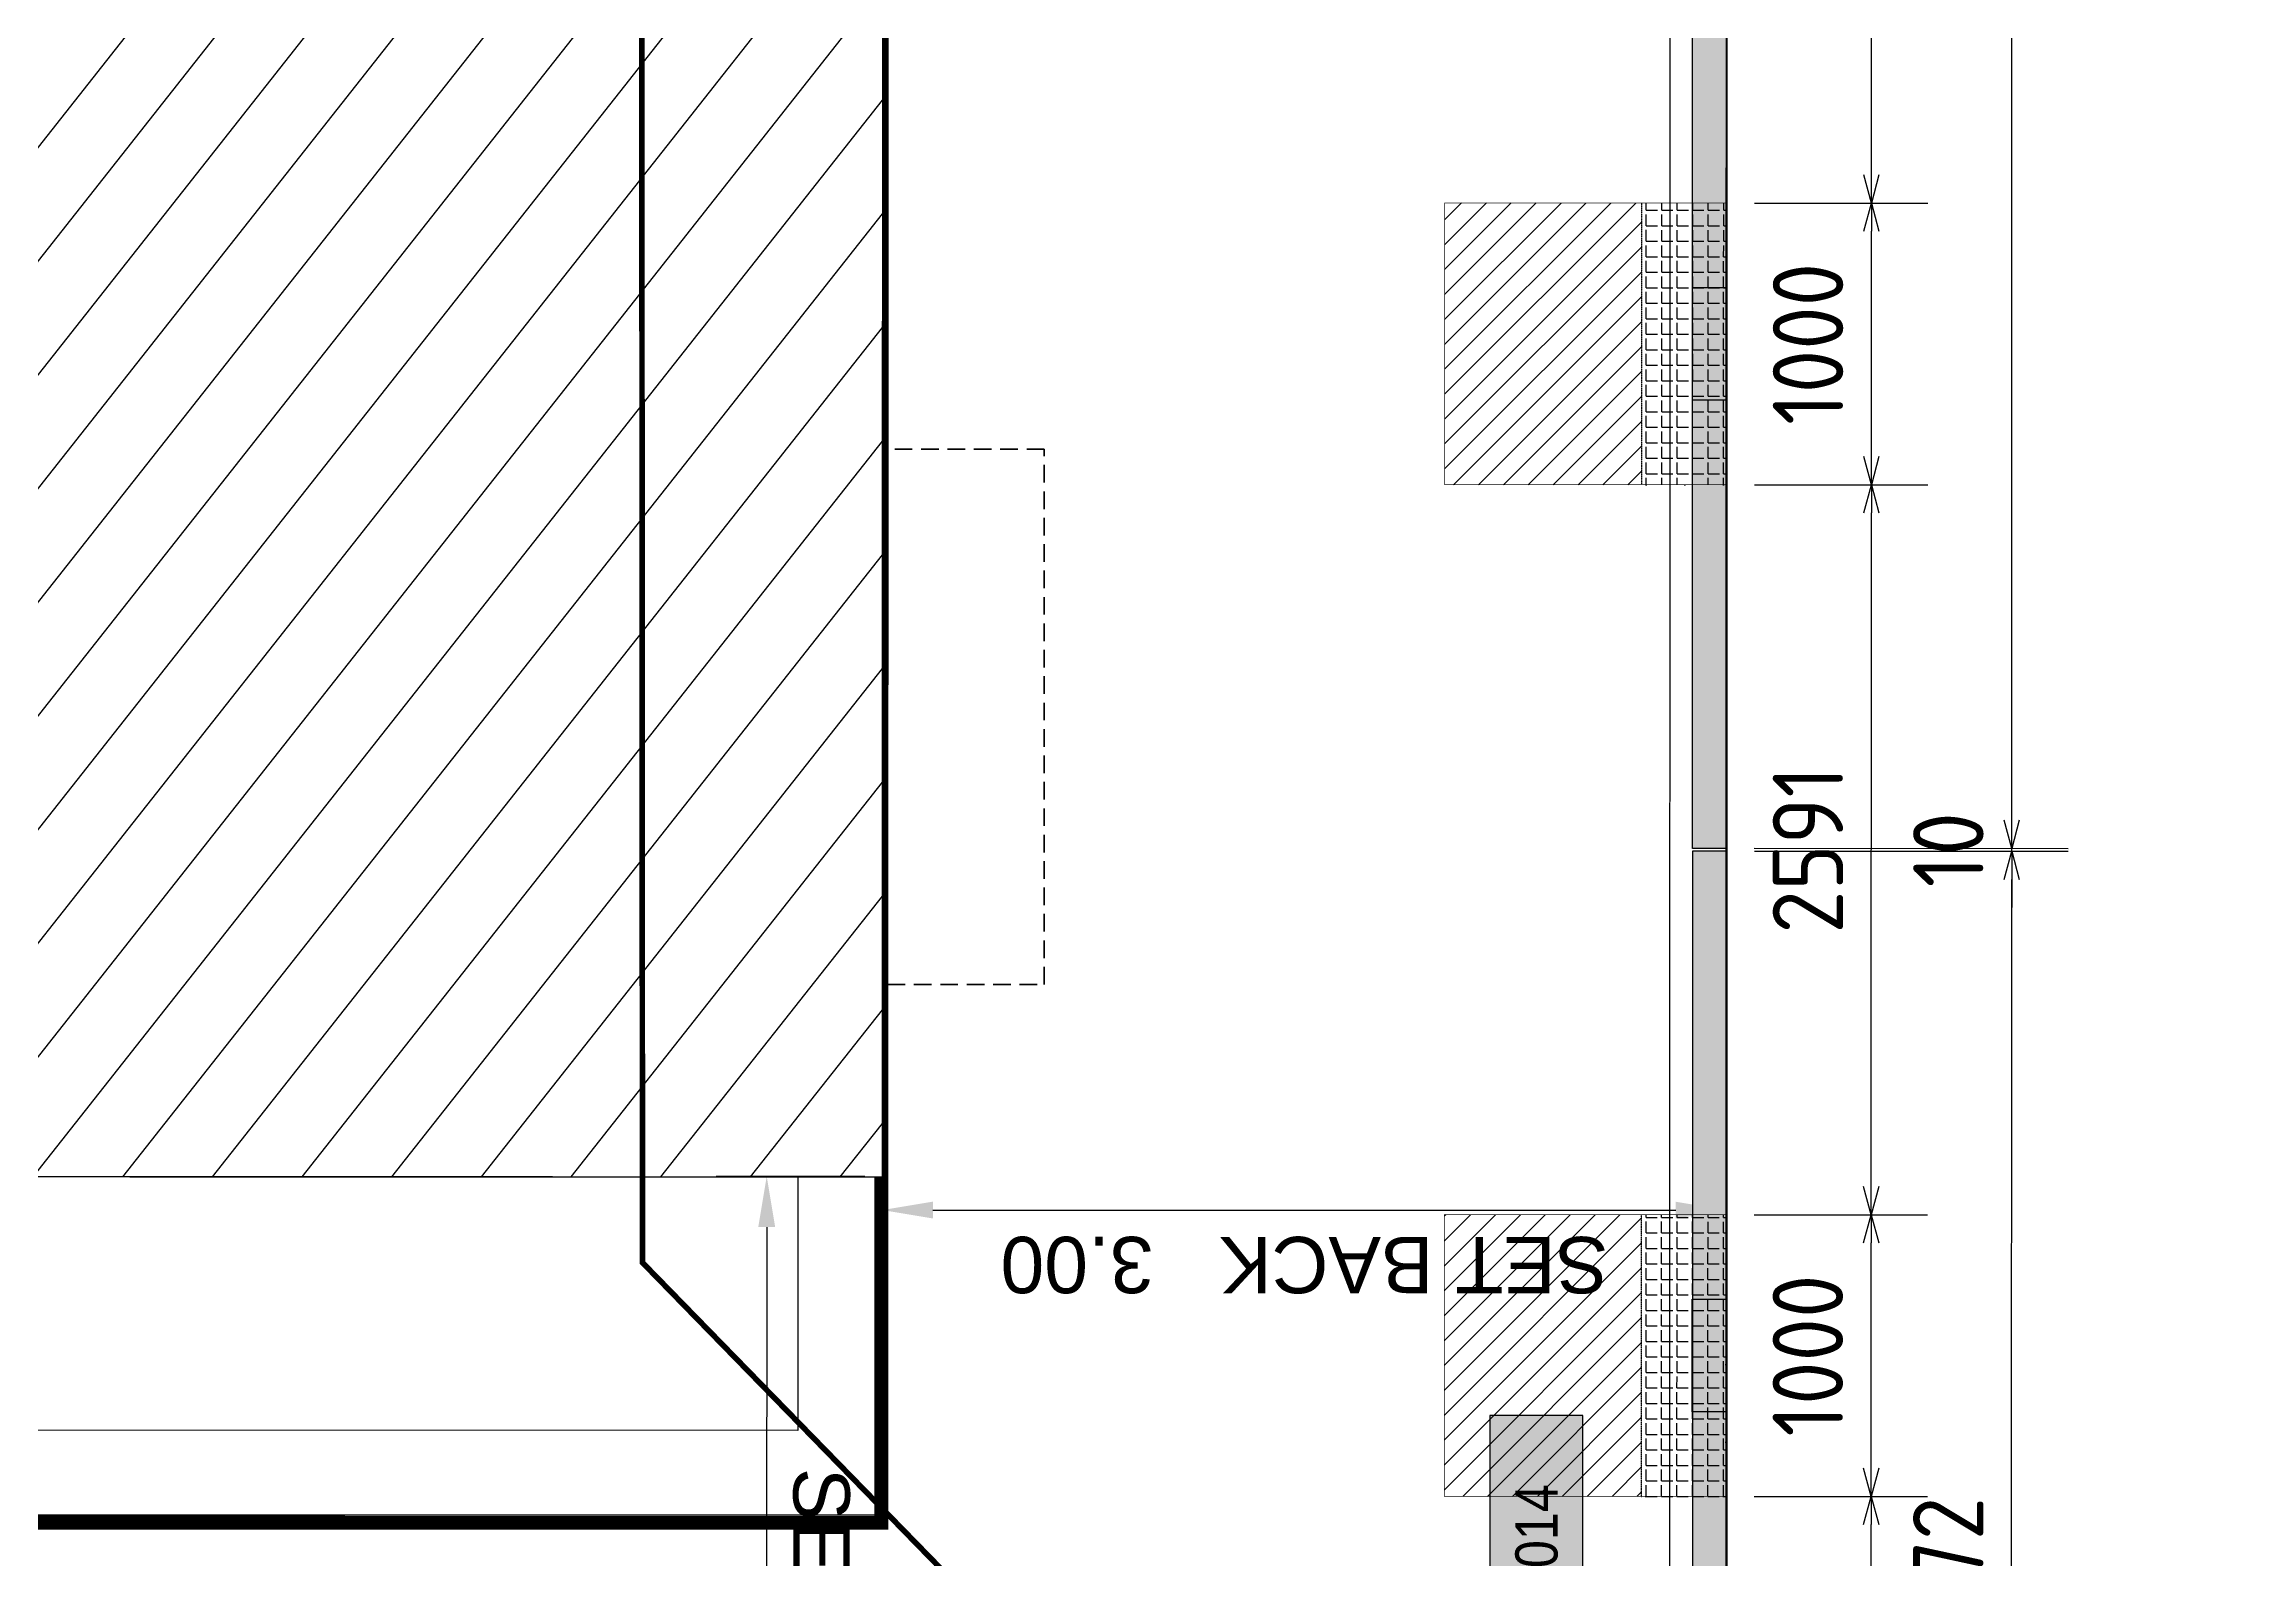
# Model space of a CAD drawing. Header units: centimetres. Extents: x -6122352 to 4157695, y -1694241 to 1947892.
# Drawn here: x 138381 to 146221, y -171906 to -166526 of the extents above; entities that cross this region are included whole.
import ezdxf
from ezdxf.enums import TextEntityAlignment as Align
from ezdxf.xclip import XClip

# ---------------------------------------------------------------- set-up
doc = ezdxf.new("R2010")
doc.units = ezdxf.units.CM
doc.header["$MEASUREMENT"] = 0
doc.header["$XCLIPFRAME"] = 2
doc.header["$PDMODE"] = 66
doc.header["$PDSIZE"] = 100
doc.linetypes.add('DASHED2', pattern=[0.375, 0.25, -0.125])
doc.linetypes.add('XR-AR-END-SETTING OUT PLAN$0$23261-XR-AR-SI-GF$0$HIDDEN', pattern=[0.375, 0.25, -0.125])
for name, color, linetype in [('00-MI-DIM', 7, 'Continuous'), ('23585-XR-AR-BOUNDARY WALLS AND SETBACKS$0$setback', 7, 'XR-AR-END-SETTING OUT PLAN$0$23261-XR-AR-SI-GF$0$HIDDEN'), ('@MI-FOOTINGS', 7, 'Continuous'), ('@MI-MEP', 7, 'Continuous'), ('@MI-REF LAYER', 7, 'Continuous'), ('@MI-TYPE-01', 30, 'Continuous'), ('@MI-TYPE-02', 6, 'Continuous'), ('B_TH_4', 7, 'Continuous'), ('PANEL-TAGS', 7, 'Continuous'), ('XR-AR-END-SETTING OUT PLAN$0$23585-XR-AR-END-GROUND FLOOR$0$A-Flor-Strs', 1, 'Continuous')]:
    doc.layers.add(name, color=color, linetype=linetype)
doc.layers.add('23585-XR-AR-DAMAC PLOT LIMITS$0$1-End units', color=7, linetype='Continuous', lineweight=5, true_color=0xf8991e)
doc.layers.add('23585-XR-AR-DAMAC PLOT LIMITS$0$1-Open Space', color=7, linetype='Continuous', lineweight=5, true_color=0x90cf5a)
for name, color, linetype, lineweight in [('@ Foundations', 4, 'DASHED2', 50), ('A-ANNO-TEXT', 3, 'Continuous', 25), ('XR-AR-END-SETTING OUT PLAN$0$23585-XR-AR-END-GROUND FLOOR$0$A-GLAZ-SILL', 8, 'Continuous', 5), ('XR-AR-END-SETTING OUT PLAN$0$23585-XR-AR-END-GROUND FLOOR$0$A-GLAZ-WNDO', 232, 'Continuous', 9), ('XR-AR-END-SETTING OUT PLAN$0$23585-XR-AR-END-GROUND FLOOR$0$A-WALL', 7, 'Continuous', 30), ('XR-AR-END-SETTING OUT PLAN$0$23585-XR-AR-END-GROUND FLOOR$0$S-COLS', 51, 'Continuous', 40), ('XR-AR-END-SETTING OUT PLAN$0$23585-XR-AR-END-GROUND FLOOR$0$S-COLS-PATT', 8, 'Continuous', 5)]:
    doc.layers.add(name, color=color, linetype=linetype, lineweight=lineweight)
doc.styles.add('PANELTAG_STYLE', font='arial.ttf')
doc.styles.add('Schueco-BEMSTIL', font='isocpeur.ttf', dxfattribs={"width": 0.9})
doc.styles.get("Standard").update_dxf_attribs({"font": 'arial.ttf'})
doc.dimstyles.new('MI- JWC-TXT-2.5 MM', dxfattribs={"dimscale": 1.5, "dimtxt": 2.5, "dimasz": 1, "dimexe": 2, "dimexo": 1, "dimgap": 1, "dimtad": 1, "dimdec": 0, "dimdsep": 46, "dimtxsty": 'Schueco-BEMSTIL', "dimblk": 'OPEN30', "dimcen": 0, "dimdle": 2, "dimclrd": 140, "dimclre": 8, "dimclrt": 40, "dimadec": 0, "dimazin": 2, "dimtfac": 1, "dimtdec": 0, "dimtix": 1, "dimtmove": 2, "dimatfit": 3, "dimldrblk": 'OPEN', "dimfxl": 2, "dimlwd": -1, "dimlwe": -1, "dimarcsym": 0})
doc.dimstyles.get("Standard").update_dxf_attribs({"dimtxt": 5, "dimasz": 0.5, "dimexe": 0.18, "dimexo": 0.0625, "dimgap": 0.09, "dimtad": 0, "dimtih": 1, "dimtoh": 1, "dimdec": 0, "dimzin": 0, "dimdsep": 46, "dimtxsty": 'Standard', "dimcen": 0.09, "dimadec": 0, "dimazin": 0, "dimtfac": 1, "dimtdec": 0, "dimtofl": 0, "dimtmove": 0, "dimatfit": 3, "dimfxl": 1, "dimtolj": 1, "dimtzin": 0, "dimarcsym": 0})

# ---------------------------------------------------------------- blocks, each defined once
blk = doc.blocks.new('23585-XR-AR-BOUNDARY WALLS AND SETBACKS')
at = {"layer": '23585-XR-AR-BOUNDARY WALLS AND SETBACKS$0$setback', "ltscale": 40, "const_width": 0.05}
blk.add_lwpolyline([(496589.3245, 2768858.3031), (496574.9473, 2768871.4769), (496579.102, 2768876.0112), (496583.1554, 2768880.435), (496587.2088, 2768884.8587), (496591.2622, 2768889.2824), (496595.3156, 2768893.7061), (496599.4686, 2768898.2385), (496613.8464, 2768885.0654), (496609.6931, 2768880.5327), (496605.6394, 2768876.1088), (496601.586, 2768871.6851), (496597.5328, 2768867.2614), (496593.4794, 2768862.8376), (496589.3245, 2768858.3031)], dxfattribs=at)
at = {"layer": '@MI-TYPE-01'}
blk.add_line((496617.8763, 2768885.1708), (496600.2542, 2768901.3162), dxfattribs=at)
blk.add_lwpolyline([(496618.0851, 2768885.2507), (496600.3893, 2768901.4637), (496600.2542, 2768901.3162)], dxfattribs=at)
blk = doc.blocks.new('A$C9d9485f6')
at = {"layer": 'A-ANNO-TEXT', "rotation": 312.4881850805905}
blk.add_blockref('23585-XR-AR-BOUNDARY WALLS AND SETBACKS', (-2377088.5348, -1504219.2521), dxfattribs=at)
blk = doc.blocks.new('23585-XR-AR-DAMAC PLOT LIMITS')
at = {"layer": '23585-XR-AR-DAMAC PLOT LIMITS$0$1-End units', "color": 251, "true_color": 0x636466}
blk.add_lwpolyline([(496618.0851, 2768885.2507), (496611.9049, 2768878.5059), (496594.2097, 2768894.7195), (496600.3893, 2768901.4637)], close=True, dxfattribs=at)
at = {"layer": '23585-XR-AR-DAMAC PLOT LIMITS$0$1-Open Space', "color": 251, "true_color": 0x636466}
blk.add_lwpolyline([(496620.1115, 2768887.4625), (496637.8063, 2768871.2483), (496635.7795, 2768869.0365), (496618.0851, 2768885.2507), (496600.3893, 2768901.4637), (496602.4161, 2768903.6757)], close=True, dxfattribs=at)
blk = doc.blocks.new('A$Cf093b529')
at = {"layer": 'A-ANNO-TEXT'}
blk.add_blockref('23585-XR-AR-DAMAC PLOT LIMITS', (-495391.9901, -2768603.4419), dxfattribs=at)
blk = doc.blocks.new('A$C55710cd0')
at = {"color": 1, "true_color": 0xeb0000, "const_width": 0.008}
blk.add_lwpolyline([(42.2981, -24.0002), (33.1481, -24.0001), (27.1481, -24.0001), (21.1481, -24.0001), (15.1482, -24), (9.1482, -24.0001), (0.001, -24.0001), (0, 0), (9.1481, 0), (15.1482, -0.0002), (21.1481, -0.0003), (27.1479, -0.0001), (33.1479, 0), (42.2981, 0)], close=True, dxfattribs=at)
blk = doc.blocks.new('XR-AR-END-SETTING OUT PLAN$0$23585-XR-AR-END-GROUND FLOOR$0$A$C75a8815d')
at = {"layer": 'XR-AR-END-SETTING OUT PLAN$0$23585-XR-AR-END-GROUND FLOOR$0$S-COLS', "color": 252, "lineweight": 30}
blk.add_lwpolyline([(0, 13139.9), (0, 12139.9), (250, 12139.9), (250, 13139.9)], close=True, dxfattribs=at)
blk = doc.blocks.new('XR-AR-END-SETTING OUT PLAN')
at = {"layer": 'XR-AR-END-SETTING OUT PLAN$0$23585-XR-AR-END-GROUND FLOOR$0$A-Flor-Strs', "color": 8}
for points in [[(3000.1, 19773.3), (3000.1, 20973.3), (9090, 20973.2)], [(3300.1, 19773.3), (3300.1, 20673.3), (9090, 20673.3)]]:
    blk.add_lwpolyline(points, dxfattribs=at)
at = {"layer": 'XR-AR-END-SETTING OUT PLAN$0$23585-XR-AR-END-GROUND FLOOR$0$A-GLAZ-SILL', "color": 252}
blk.add_line((3550.1, 19523.4), (8750.1, 19523.4), dxfattribs=at)
at = {"layer": 'XR-AR-END-SETTING OUT PLAN$0$23585-XR-AR-END-GROUND FLOOR$0$A-GLAZ-SILL', "color": 8}
blk.add_line((3250.3, 17540.3), (3250.1, 14850), dxfattribs=at)
at = {"layer": 'XR-AR-END-SETTING OUT PLAN$0$23585-XR-AR-END-GROUND FLOOR$0$A-GLAZ-WNDO', "color": 252}
for p, q in [((6150.1, 19773.4), (3550.1, 19773.4)), ((3550.1, 19773.4), (3550.1, 19523.4)), ((3600.1, 19623.4), (3600.1, 19773.4)), ((4840.1, 19773.4), (4840.1, 19623.4)), ((4890.1, 19623.4), (4890.1, 19773.4)), ((3550.1, 19623.4), (6150.1, 19623.4))]:
    blk.add_line(p, q, dxfattribs=at)
at = {"layer": 'XR-AR-END-SETTING OUT PLAN$0$23585-XR-AR-END-GROUND FLOOR$0$A-GLAZ-WNDO', "color": 8}
for p, q in [((3000.3, 17540.3), (3000.1, 14850)), ((3000.3, 17540.3), (3250.3, 17540.3)), ((3000.3, 17490.3), (3150.3, 17490.3)), ((3150.1, 14850), (3150.3, 17540.3)), ((3150.1, 16727.2), (3000.1, 16727.2)), ((3150.1, 16677.2), (3000.1, 16677.2)), ((3150.1, 15777.2), (3000.1, 15777.2))]:
    blk.add_line(p, q, dxfattribs=at)
at = {"layer": 'XR-AR-END-SETTING OUT PLAN$0$23585-XR-AR-END-GROUND FLOOR$0$A-GLAZ-WNDO', "color": 252}
blk.add_lwpolyline([(4840.1, 19723.4), (3600.1, 19723.4)], dxfattribs=at)
for points in [[(4780.1, 19563.4), (4860.1, 19563.4), (4860.1, 19613.4), (4780.1, 19613.4)], [(6070.1, 19563.4), (4860.1, 19563.4), (4860.1, 19613.4), (6070.1, 19613.4)]]:
    blk.add_lwpolyline(points, close=True, dxfattribs=at)
at = {"layer": 'XR-AR-END-SETTING OUT PLAN$0$23585-XR-AR-END-GROUND FLOOR$0$A-GLAZ-WNDO', "color": 8}
for points in [[(3050.3, 17490.3), (3050.1, 16727.2)], [(3050.1, 16677.2), (3050.1, 15777.2)]]:
    blk.add_lwpolyline(points, dxfattribs=at)
at = {"layer": 'XR-AR-END-SETTING OUT PLAN$0$23585-XR-AR-END-GROUND FLOOR$0$A-WALL', "color": 8}
blk.add_lwpolyline([(3550.1, 19773.3), (3550.1, 19523.3), (3250.1, 19523.3), (3250.3, 17540.3), (3000.3, 17540.3), (3000.1, 19773.3)], close=True, dxfattribs=at)
at = {"layer": 'XR-AR-END-SETTING OUT PLAN$0$23585-XR-AR-END-GROUND FLOOR$0$S-COLS-PATT', "color": 8}
blk.add_blockref('XR-AR-END-SETTING OUT PLAN$0$23585-XR-AR-END-GROUND FLOOR$0$A$C75a8815d', (3000.1, 5500), dxfattribs=at)
blk = doc.blocks.new('END UNIT')
at = {"xscale": 0.001, "yscale": 0.001, "zscale": 0.001}
blk.add_blockref('XR-AR-END-SETTING OUT PLAN', (-9.1502, 0), dxfattribs=at)
blk = doc.blocks.new('TH_4')
blk.add_blockref('END UNIT', (495802.3054, 2769130.5141))
blk = doc.blocks.new('23585-XR-AR-MALDIVE-3$0$TH_4')
at = {"layer": 'B_TH_4', "xscale": 1.000039184446315, "yscale": 1.000039184446315, "zscale": 1.000039184446315}
blk.add_blockref('TH_4', (-19.4274, -108.5069), dxfattribs=at)
at = {"layer": '@ Foundations', "linetype": 'DASHED2', "ltscale": 0.25}
blk.add_lwpolyline([(495795.5804, 2769147.7047), (495796.9804, 2769147.7047), (495796.9804, 2769149.6047), (495795.5804, 2769149.6047)], close=True, dxfattribs=at)
blk = doc.blocks.new('*D495')
at = {"color": 0, "lineweight": -2, "transparency": 16777216}
for p, q in [((494319.8869, 2767879.5841), (494319.8869, 2767880.2456)), ((494322.8846, 2767879.5841), (494322.8846, 2767880.2456)), ((494322.7046, 2767880.0656), (494320.0669, 2767880.0656))]:
    blk.add_line(p, q, dxfattribs=at)
at = {"color": 0, "transparency": 16777216}
for points in [[(494320.0669, 2767880.0956), (494320.0669, 2767880.0356), (494319.8869, 2767880.0656)], [(494322.7046, 2767880.0956), (494322.7046, 2767880.0356), (494322.8846, 2767880.0656)]]:
    blk.add_solid(points, dxfattribs=at)
at = {"layer": 'Defpoints', "color": 0, "transparency": 16777216}
for p in [(494319.8869, 2767880.0656), (494319.8869, 2767879.5216), (494322.8846, 2767879.5216, 0)]:
    blk.add_point(p, dxfattribs=at)
at = {"color": 0, "transparency": 16777216, "insert": (494321.3857, 2767880.2591), "char_height": 0.2, "attachment_point": 5}
blk.add_mtext('\\A1;SET BACK   3.00', dxfattribs=at)
blk = doc.blocks.new('*D496')
at = {"color": 0, "lineweight": -2, "transparency": 16777216}
for p, q in [((494323.0971, 2767884.1734), (494323.475, 2767884.1734)), ((494323.295, 2767880.1264), (494323.295, 2767883.9934)), ((494322.947, 2767879.9464), (494323.475, 2767879.9464))]:
    blk.add_line(p, q, dxfattribs=at)
at = {"color": 0, "transparency": 16777216}
for points in [[(494323.265, 2767883.9934), (494323.325, 2767883.9934), (494323.295, 2767884.1734)], [(494323.265, 2767880.1264), (494323.325, 2767880.1264), (494323.295, 2767879.9464)]]:
    blk.add_solid(points, dxfattribs=at)
at = {"layer": 'Defpoints', "color": 0, "transparency": 16777216}
for p in [(494323.0346, 2767884.1734), (494323.295, 2767884.1734), (494322.8845, 2767879.9464)]:
    blk.add_point(p, dxfattribs=at)
at = {"color": 0, "transparency": 16777216, "insert": (494323.1015, 2767882.0599), "char_height": 0.2, "attachment_point": 5, "rotation": 90}
blk.add_mtext('\\A1;SET BACK   4.23', dxfattribs=at)
blk = doc.blocks.new('RCC COPING')
at = {"layer": '@MI-TYPE-01', "transparency": 33554679}
h = blk.add_hatch(color=8, dxfattribs=at)
h.dxf.hatch_style = 1
h.paths.add_polyline_path([(60, 200), (-60, 200), (-60, -200), (60, -200)])
at = {"layer": '@MI-TYPE-01', "color": 30}
blk.add_lwpolyline([(-60, 200), (60, 200), (60, -200), (-60, -200)], close=True, dxfattribs=at)
blk = doc.blocks.new('31309MM')
at = {"layer": '@MI-TYPE-01', "transparency": 33554679}
h = blk.add_hatch(color=30, dxfattribs=at)
h.dxf.hatch_style = 1
h.paths.add_polyline_path([(0, 120), (5581.9, 120), (5581.9, 0), (0, 0)])
h.paths.add_polyline_path([(5591.9, 0), (12764, 0), (12764, 120), (5591.9, 120)])
h.paths.add_polyline_path([(12774, 120), (18355.6, 120), (18355.6, -0.2), (12774, -0.2)])
h.paths.add_polyline_path([(18365.7, -0.2), (23537.4, -0.2), (23537.4, 120), (18365.7, 120)])
h.paths.add_polyline_path([(23547.4, 120), (30719.5, 120), (30719.5, 0), (23547.4, 0)])
h.paths.add_polyline_path([(30729.5, 0), (36309.3, 0), (36309.3, 120), (30729.5, 120)])
at = {"layer": '@MI-TYPE-01', "color": 30}
for points in [[(18365.7, -0.2), (23537.4, -0.2), (23537.4, 120), (18365.7, 120)], [(23547.4, 120), (30719.5, 120), (30719.5, 0), (23547.4, 0)]]:
    blk.add_lwpolyline(points, close=True, dxfattribs=at)
at = {"layer": '@MI-TYPE-01', "color": 240, "true_color": 0xed1f24, "rotation": 89.95700707059105}
for p in [(21746.9, 60), (25338, 60)]:
    blk.add_blockref('RCC COPING', p, dxfattribs=at)
blk = doc.blocks.new('A$Ceca04276')
at = {"layer": '@MI-TYPE-01', "color": 30, "rotation": 89.98971944707202}
blk.add_blockref('31309MM', (0.5, 9.9), dxfattribs=at)
blk = doc.blocks.new('T1-FOOTING')
at = {"transparency": 33554679}
h = blk.add_hatch(dxfattribs=at)
h.set_pattern_fill('ANGLE', color=256, scale=500)
h.set_pattern_definition([(0, (0, 0), (0, 137.5), [100, -37.5]), (90, (0, 0), (-137.5, 8e-15), [100, -37.5])])
h.paths.add_polyline_path([(-500, -300), (500, -300), (500, 0), (-500, 0)])
h.paths.add_polyline_path([(-499.75, -299.75), (499.75, -299.75), (499.75, -0.25), (-499.75, -0.25)], flags=16)
h = blk.add_hatch(dxfattribs=at)
h.set_pattern_fill('ANGLE', color=8, scale=200)
h.set_pattern_definition([(0, (0, 0), (0, 55), [40, -15]), (90, (0, 0), (-55, 3e-15), [40, -15])])
h.paths.add_polyline_path([(500, -300), (500, 0), (-500, 0), (-500, -300)])
h = blk.add_hatch(dxfattribs=at)
h.set_pattern_fill('ANSI31', color=8, scale=500)
h.paths.add_polyline_path([(500, -1000), (500, -300), (-500, -300), (-500, -1000)])
at = {"layer": '@MI-TYPE-01', "color": 240, "linetype": 'DASHED2', "true_color": 0xed1f24}
blk.add_line((-500, -300), (500, -300), dxfattribs=at)
at = {"layer": '@MI-TYPE-01', "color": 240, "true_color": 0xed1f24, "const_width": 2.5}
blk.add_lwpolyline([(-500, 0), (500, 0), (500, -1000), (-500, -1000)], close=True, dxfattribs=at)
blk = doc.blocks.new('_Open30')
at = {"color": 0, "linetype": 'ByBlock', "lineweight": -2}
for p, q in [((-1, 0.268), (0, 0)), ((0, 0), (-1, -0.268)), ((0, 0), (-1, 0))]:
    blk.add_line(p, q, dxfattribs=at)
blk = doc.blocks.new('*D984')
at = {"layer": '00-MI-DIM', "color": 8, "transparency": 16777216}
for p, q in [((144454, -169390.6), (145567.8, -169390.8)), ((144453, -174562.3), (145566.9, -174562.5))]:
    blk.add_line(p, q, dxfattribs=at)
at = {"layer": '00-MI-DIM', "color": 140, "transparency": 16777216}
blk.add_line((145366.9, -174462.5), (145367.8, -169490.8), dxfattribs=at)
at = {"layer": 'Defpoints', "color": 0, "transparency": 16777216}
for p in [(144354, -169390.6), (145367.8, -169390.8), (144353, -174562.3)]:
    blk.add_point(p, dxfattribs=at)
at = {"layer": '00-MI-DIM', "color": 140, "transparency": 16777216, "xscale": 100, "yscale": 100, "zscale": 100}
for p, rotation in [((145367.8, -169390.8), 89.98973417893167), ((145366.9, -174562.5), 269.9897341789317)]:
    blk.add_blockref('_Open30', p, dxfattribs=dict(at, rotation=rotation))
at = {"layer": '00-MI-DIM', "color": 40, "transparency": 16777216, "insert": (145142.3, -171976.6), "char_height": 250, "attachment_point": 5, "rotation": 89.98973, "style": 'Schueco-BEMSTIL'}
blk.add_mtext('5172', dxfattribs=at)
blk = doc.blocks.new('_Open')
at = {"color": 0, "linetype": 'ByBlock', "lineweight": -2}
for p, q in [((-1, 0.2), (0, 0)), ((-1, -0.2), (0, 0)), ((0, 0), (-1, 0))]:
    blk.add_line(p, q, dxfattribs=at)
blk = doc.blocks.new('*D985')
at = {"layer": '00-MI-DIM', "color": 140, "transparency": 16777216}
for p, q in [((145367.8, -169280.8), (145367.8, -169180.8)), ((145367.8, -169390.8), (145367.8, -169380.8)), ((145367.8, -169490.8), (145367.8, -169590.8))]:
    blk.add_line(p, q, dxfattribs=at)
at = {"layer": '00-MI-DIM', "color": 8, "transparency": 16777216}
for p, q in [((144453.8, -169380.6), (145567.8, -169380.8)), ((144454, -169390.6), (145567.8, -169390.8))]:
    blk.add_line(p, q, dxfattribs=at)
at = {"layer": 'Defpoints', "color": 0, "transparency": 16777216}
for p in [(144353.8, -169380.6), (144354, -169390.6), (145367.8, -169380.8)]:
    blk.add_point(p, dxfattribs=at)
at = {"layer": '00-MI-DIM', "color": 140, "transparency": 16777216, "xscale": 100, "yscale": 100, "zscale": 100}
for p, rotation in [((145367.8, -169380.8), 269.9897341789317), ((145367.8, -169390.8), 89.98973417893167)]:
    blk.add_blockref('_Open30', p, dxfattribs=dict(at, rotation=rotation))
at = {"layer": '00-MI-DIM', "color": 40, "transparency": 16777216, "insert": (145142.8, -169385.8), "char_height": 250, "attachment_point": 5, "rotation": 89.98973, "style": 'Schueco-BEMSTIL'}
blk.add_mtext('10', dxfattribs=at)
blk = doc.blocks.new('*D986')
at = {"layer": '00-MI-DIM', "color": 8, "transparency": 16777216}
for p, q in [((144455.1, -162208.5), (145569.1, -162208.7)), ((144453.8, -169380.6), (145567.8, -169380.8))]:
    blk.add_line(p, q, dxfattribs=at)
at = {"layer": '00-MI-DIM', "color": 140, "transparency": 16777216}
blk.add_line((145367.8, -169280.8), (145369.1, -162308.7), dxfattribs=at)
at = {"layer": 'Defpoints', "color": 0, "transparency": 16777216}
for p in [(144355.1, -162208.5), (145369.1, -162208.7), (144353.8, -169380.6)]:
    blk.add_point(p, dxfattribs=at)
at = {"layer": '00-MI-DIM', "color": 140, "transparency": 16777216, "xscale": 100, "yscale": 100, "zscale": 100}
for p, rotation in [((145369.1, -162208.7), 89.98973417893167), ((145367.8, -169380.8), 269.9897341789317)]:
    blk.add_blockref('_Open30', p, dxfattribs=dict(at, rotation=rotation))
at = {"layer": '00-MI-DIM', "color": 40, "transparency": 16777216, "insert": (145143.4, -165794.7), "char_height": 250, "attachment_point": 5, "rotation": 89.98973, "style": 'Schueco-BEMSTIL'}
blk.add_mtext('7172', dxfattribs=at)
blk = doc.blocks.new('*D1000')
at = {"layer": '@MI-TYPE-02', "color": 8, "transparency": 16777216}
for p, q in [((144453.4, -171681.2), (145068.7, -171681.3)), ((144454.3, -174272.4), (145068.3, -174272.5))]:
    blk.add_line(p, q, dxfattribs=at)
at = {"layer": '@MI-TYPE-02', "color": 140, "transparency": 16777216}
blk.add_line((144868.3, -174172.5), (144868.7, -171781.3), dxfattribs=at)
at = {"layer": 'Defpoints', "color": 0, "transparency": 16777216}
for p in [(144353.4, -171681.2), (144868.7, -171681.3), (144354.3, -174272.4)]:
    blk.add_point(p, dxfattribs=at)
at = {"layer": '@MI-TYPE-02', "color": 140, "transparency": 16777216, "xscale": 100, "yscale": 100, "zscale": 100}
for p, rotation in [((144868.7, -171681.3), 89.98984397145455), ((144868.3, -174272.5), 269.9898439714545)]:
    blk.add_blockref('_Open30', p, dxfattribs=dict(at, rotation=rotation))
at = {"layer": '@MI-TYPE-02', "color": 40, "transparency": 16777216, "insert": (144643.5, -172976.8), "char_height": 250, "attachment_point": 5, "rotation": 89.98984, "style": 'Schueco-BEMSTIL'}
blk.add_mtext('2591', dxfattribs=at)
blk = doc.blocks.new('*D1001')
at = {"layer": '@MI-TYPE-02', "color": 8, "transparency": 16777216}
for p, q in [((144453.6, -170681.2), (145068.9, -170681.3)), ((144453.4, -171681.2), (145068.7, -171681.3))]:
    blk.add_line(p, q, dxfattribs=at)
at = {"layer": '@MI-TYPE-02', "color": 140, "transparency": 16777216}
blk.add_line((144868.8, -171581.3), (144868.9, -170781.3), dxfattribs=at)
at = {"layer": 'Defpoints', "color": 0, "transparency": 16777216}
for p in [(144353.6, -170681.2), (144868.9, -170681.3), (144353.4, -171681.2)]:
    blk.add_point(p, dxfattribs=at)
at = {"layer": '@MI-TYPE-02', "color": 140, "transparency": 16777216, "xscale": 100, "yscale": 100, "zscale": 100}
for p, rotation in [((144868.9, -170681.3), 89.98984397145455), ((144868.7, -171681.3), 269.9898439714545)]:
    blk.add_blockref('_Open30', p, dxfattribs=dict(at, rotation=rotation))
at = {"layer": '@MI-TYPE-02', "color": 40, "transparency": 16777216, "insert": (144643.8, -171181.2), "char_height": 250, "attachment_point": 5, "rotation": 89.98984, "style": 'Schueco-BEMSTIL'}
blk.add_mtext('1000', dxfattribs=at)
blk = doc.blocks.new('*D1002')
at = {"layer": '@MI-TYPE-02', "color": 8, "transparency": 16777216}
for p, q in [((144454, -168090.1), (145069.4, -168090.2)), ((144453.6, -170681.2), (145068.9, -170681.3))]:
    blk.add_line(p, q, dxfattribs=at)
at = {"layer": '@MI-TYPE-02', "color": 140, "transparency": 16777216}
blk.add_line((144868.9, -170581.3), (144869.4, -168190.1), dxfattribs=at)
at = {"layer": 'Defpoints', "color": 0, "transparency": 16777216}
for p in [(144354, -168090.1), (144869.4, -168090.1), (144353.6, -170681.2)]:
    blk.add_point(p, dxfattribs=at)
at = {"layer": '@MI-TYPE-02', "color": 140, "transparency": 16777216, "xscale": 100, "yscale": 100, "zscale": 100}
for p, rotation in [((144869.4, -168090.1), 89.98984397145455), ((144868.9, -170681.3), 269.9898439714545)]:
    blk.add_blockref('_Open30', p, dxfattribs=dict(at, rotation=rotation))
at = {"layer": '@MI-TYPE-02', "color": 40, "transparency": 16777216, "insert": (144644.1, -169385.7), "char_height": 250, "attachment_point": 5, "rotation": 89.98984, "style": 'Schueco-BEMSTIL'}
blk.add_mtext('2591', dxfattribs=at)
blk = doc.blocks.new('*D1003')
at = {"layer": '@MI-TYPE-02', "color": 8, "transparency": 16777216}
for p, q in [((144454.2, -167090.1), (145069.6, -167090.2)), ((144454, -168090.1), (145069.4, -168090.2))]:
    blk.add_line(p, q, dxfattribs=at)
at = {"layer": '@MI-TYPE-02', "color": 140, "transparency": 16777216}
blk.add_line((144869.4, -167990.1), (144869.5, -167190.1), dxfattribs=at)
at = {"layer": 'Defpoints', "color": 0, "transparency": 16777216}
for p in [(144354.2, -167090.1), (144869.6, -167090.1), (144354, -168090.1)]:
    blk.add_point(p, dxfattribs=at)
at = {"layer": '@MI-TYPE-02', "color": 140, "transparency": 16777216, "xscale": 100, "yscale": 100, "zscale": 100}
for p, rotation in [((144869.6, -167090.1), 89.98984397145455), ((144869.4, -168090.1), 269.9898439714545)]:
    blk.add_blockref('_Open30', p, dxfattribs=dict(at, rotation=rotation))
at = {"layer": '@MI-TYPE-02', "color": 40, "transparency": 16777216, "insert": (144644.5, -167590.1), "char_height": 250, "attachment_point": 5, "rotation": 89.98984, "style": 'Schueco-BEMSTIL'}
blk.add_mtext('1000', dxfattribs=at)
blk = doc.blocks.new('*D1004')
at = {"layer": '@MI-TYPE-02', "color": 8, "transparency": 16777216}
for p, q in [((144454.6, -164499.2), (145070, -164499.3)), ((144454.2, -167090.1), (145069.6, -167090.2))]:
    blk.add_line(p, q, dxfattribs=at)
at = {"layer": '@MI-TYPE-02', "color": 140, "transparency": 16777216}
blk.add_line((144869.6, -166990.1), (144870, -164599.3), dxfattribs=at)
at = {"layer": 'Defpoints', "color": 0, "transparency": 16777216}
for p in [(144354.6, -164499.2), (144870, -164499.3), (144354.2, -167090.1)]:
    blk.add_point(p, dxfattribs=at)
at = {"layer": '@MI-TYPE-02', "color": 140, "transparency": 16777216, "xscale": 100, "yscale": 100, "zscale": 100}
for p, rotation in [((144870, -164499.3), 89.98984397145455), ((144869.6, -167090.1), 269.9898439714545)]:
    blk.add_blockref('_Open30', p, dxfattribs=dict(at, rotation=rotation))
at = {"layer": '@MI-TYPE-02', "color": 40, "transparency": 16777216, "insert": (144644.8, -165794.7), "char_height": 250, "attachment_point": 5, "rotation": 89.98984, "style": 'Schueco-BEMSTIL'}
blk.add_mtext('2591', dxfattribs=at)
blk = doc.blocks.new('PANELTAG')
at = {"layer": 'PANEL-TAGS', "color": 1}
blk.add_lwpolyline([(-13.5, -3.3), (13.5, -3.3), (13.5, 3.3), (-13.5, 3.3)], close=True, dxfattribs=at)
at = {"layer": 'PANEL-TAGS', "color": 40, "true_color": 0xffd700}
blk.add_solid([(-13.5, -3.3), (13.5, -3.3), (-13.5, 3.3), (13.5, 3.3)], dxfattribs=at)
at = {"layer": 'PANEL-TAGS', "color": 5, "style": 'PANELTAG_STYLE', "width": 0.85}
blk.add_attdef('TAGNO', text='', height=3, dxfattribs=at).set_placement((0, 0), align=Align.MIDDLE)
blk = doc.blocks.new('A$C02a1aede')
at = {"color": 1, "true_color": 0xeb0000, "const_width": 0.008}
blk.add_lwpolyline([(42.2981, -24.0002), (33.1481, -24.0001), (27.1481, -24.0001), (21.1481, -24.0001), (15.1482, -24), (9.1482, -24.0001), (0.001, -24.0001), (0, 0), (9.1481, 0), (15.1482, -0.0002), (21.1481, -0.0003), (27.1479, -0.0001), (33.1479, 0), (42.2981, 0)], close=True, dxfattribs=at)
dim = blk.add_linear_dim(base=(3.4083, 0), p1=(2.9978, -4.227), p2=(3.1479, 0), angle=90, text='SET BACK   <>', dimstyle='Standard', override={"dimtxt": 0.2, "dimtad": 1, "dimtih": 0, "dimdec": 2, "dimrnd": 0})
dim.commit()
dim.dimension.update_dxf_attribs({"geometry": '*D496', "text_midpoint": (3.2148, -2.1135), "insert": (-494319.8867, -2767884.1734)})
dim = blk.add_linear_dim(base=(0.0002, -4.1078), p1=(2.9978, -4.6519, 0), p2=(0.0002, -4.6519), text='SET BACK   <>', dimstyle='Standard', override={"dimtxt": 0.2, "dimtad": 1, "dimtih": 0, "dimdec": 2})
dim.commit()
dim.dimension.update_dxf_attribs({"geometry": '*D495', "text_midpoint": (1.499, -3.9143), "insert": (-494319.8867, -2767884.1734)})

msp = doc.modelspace()

# ---------------------------------------------------------------- block references
at = {"layer": '@MI-MEP', "color": 10, "xscale": 1000, "yscale": 1000, "zscale": 1000, "rotation": 179.9905142653792}
msp.add_blockref('A$C55710cd0', (144354.53774, -174774.35951), dxfattribs=at)
at = {"layer": '@MI-REF LAYER', "xscale": 1000, "yscale": 1000, "zscale": 1000}
msp.add_blockref('A$C9d9485f6', (-23958.95046, 48155.57226), dxfattribs=at)
at = {"layer": '@MI-REF LAYER', "xscale": 1000, "yscale": 1000, "zscale": 1000, "rotation": 312.4882903633292}
msp.add_blockref('A$Cf093b529', (-891608.73293, 539022.72011), dxfattribs=at)
at = {"layer": '@MI-TYPE-02', "rotation": 0.0001762041530206094}
msp.add_blockref('A$Ceca04276', (144349.16748, -192937.95171), dxfattribs=at)

# ---------------------------------------------------------------- dimensions: what is measured, and where the dimension line sits
at = {"layer": '00-MI-DIM'}
for base, p1, p2, picture, middle in [((145369.07779, -162208.68663), (144353.80652, -169380.61246), (144355.07135, -162208.50495), '*D986', (145143.43527, -165794.70007)), ((145367.79275, -169380.79414), (144353.95483, -169390.61248), (144353.80652, -169380.61246), '*D985', (145142.79185, -169385.75382)), ((145367.79095, -169390.79414), (144353.04278, -174562.29855), (144353.95483, -169390.61248), '*D984', (145142.32765, -171976.59685))]:
    dim = msp.add_linear_dim(base=base, p1=p1, p2=p2, angle=89.989734179, dimstyle='MI- JWC-TXT-2.5 MM', dxfattribs=at)
    dim.commit()
    dim.dimension.update_dxf_attribs({"geometry": picture, "text_midpoint": middle})
at = {"layer": '@MI-TYPE-02'}
for base, p1, p2, picture, middle in [((144870.01488, -164499.29879), (144354.21188, -167090.05046), (144354.56706, -164499.20743), '*D1004', (144644.78526, -165794.68042)), ((144869.55564, -167090.14181), (144354.04283, -168090.05045), (144354.21188, -167090.05046), '*D1003', (144644.46701, -167590.10192)), ((144869.37838, -168090.1418), (144353.57857, -170681.17447), (144354.04283, -168090.05045), '*D1002', (144644.14874, -169385.66392)), ((144868.91412, -170681.26582), (144353.3994, -171681.17445), (144353.57857, -170681.17447), '*D1001', (144643.8255, -171181.22592)), ((144868.73686, -171681.2658), (144354.2555, -174272.38875), (144353.3994, -171681.17445), '*D1000', (144643.50721, -172976.83295))]:
    dim = msp.add_linear_dim(base=base, p1=p1, p2=p2, angle=89.989843971, dimstyle='MI- JWC-TXT-2.5 MM', dxfattribs=at)
    dim.commit()
    dim.dimension.update_dxf_attribs({"geometry": picture, "text_midpoint": middle})

# ---------------------------------------------------------------- next in the draw order: block references
at = {"layer": '@MI-REF LAYER'}
ref = msp.add_blockref('23585-XR-AR-MALDIVE-3$0$TH_4', (496430283.61092, 2768891468.8053), dxfattribs=dict(at, xscale=1000, yscale=1000, zscale=1000, rotation=179.9898040385197))
XClip(ref).set_block_clipping_path([(495835.3956326358, 2769154.4543538112), (495826.293721729, 2769154.4143473404), (495820.2937174509, 2769154.414309849), (495814.2938501886, 2769154.4141248981), (495808.2939881049, 2769154.4142225217), (495802.2938479525, 2769154.4143324895), (495793.3574549216, 2769154.4546722355), (495793.3584157182, 2769130.5148845995), (495835.3955683028, 2769130.5152833732)])

# ---------------------------------------------------------------- next in the draw order: block references
at = {"layer": '@MI-FOOTINGS', "color": 240, "true_color": 0xed1f24, "xscale": -1, "rotation": 269.9897341781252}
for p in [(144354.1223, -167590.05046), (144353.48899, -171181.17446)]:
    msp.add_blockref('T1-FOOTING', p, dxfattribs=at)
at = {"layer": 'PANEL-TAGS'}
ref = msp.add_blockref('PANELTAG', (143680.1191, -172068.71164), dxfattribs=dict(at, xscale=50.00000000000001, yscale=50.00000000000001, zscale=50.00000000000001, rotation=90.00000000000001))
ref.add_attrib('TAGNO', 'T1-G5-014', dxfattribs={"color": 5, "height": 150, "rotation": 90, "style": 'PANELTAG_STYLE', "width": 0.85}).set_placement((143680.1191, -172068.71164), align=Align.MIDDLE_CENTER)

# ---------------------------------------------------------------- next in the draw order: wipeouts: each hides what was drawn before it
at = {"color": 10}
msp.add_wipeout([(105060.11993, -156266.72496), (105057.81469, -170540.55621), (111306.18858, -170545.8622), (111306.19658, -170241.03851), (135107.63036, -170246.34128), (135107.57705, -170545.91982), (141357.68805, -170547.03205), (141359.76436, -156273.18459), (105060.12072, -156262.26418)], dxfattribs=at).dxf.layer = '@MI-REF LAYER'

# ---------------------------------------------------------------- next in the draw order: hatches: boundary and pattern name
at = {"layer": '@MI-REF LAYER', "transparency": 33554508}
h = msp.add_hatch(dxfattribs=at)
h.set_pattern_fill('ANSI31', color=256, scale=2000, angle=186.72236)
h.paths.add_polyline_path([(105060.12072, -156262.26427), (105056.03208, -170540.55592), (111306.19223, -170541.56533), (111306.44746, -170241.00836), (135107.37943, -170246.34122), (135107.2778, -170545.9036), (141357.68805, -170547.01591), (141359.83891, -156273.18461)])

# ---------------------------------------------------------------- next in the draw order: linework, layer by layer
at = {"layer": '@MI-REF LAYER', "color": 1, "const_width": 20}
msp.add_lwpolyline([(144272.486, -150816.22471), (140504.58039, -155087.5646), (140499.4256, -158690.07902), (140076.8893, -158692.57068), (140499.4256, -158690.07902), (140505.62057, -170850.99896), (144220.4099, -174660.09148)], dxfattribs=at)
at = {"layer": '@MI-REF LAYER', "const_width": 5}
msp.add_lwpolyline([(105060.12072, -156262.26427), (105056.03208, -170540.55592), (111306.19223, -170541.56533), (111306.44746, -170241.00836), (135107.37943, -170246.34122), (135107.2778, -170545.9036), (141357.68805, -170547.01591), (141359.83891, -156273.18461)], close=True, dxfattribs=at)

# ---------------------------------------------------------------- next in the draw order: block references
at = {"layer": '@MI-REF LAYER', "color": 10, "xscale": 1000, "yscale": 1000, "zscale": 1000, "rotation": 179.9893265042863}
msp.add_blockref('A$C02a1aede', (144354.4205, -174772.92217), dxfattribs=at)

doc.saveas('drawing.dxf')
